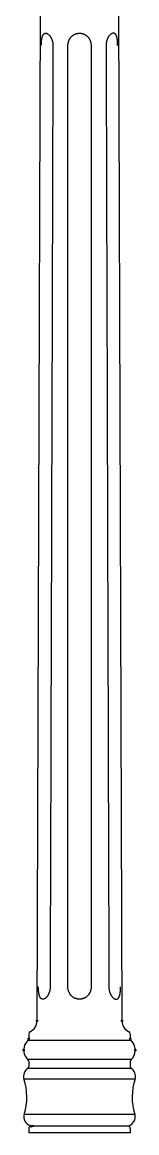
# Model space of a CAD drawing. Extents: x 0 to 170, y 0 to 429.
# Drawn here: x 59.5 to 71.7, y 227.6 to 345.7 of the extents above; entities that cross this region are included whole.
import ezdxf

# ---------------------------------------------------------------- set-up
doc = ezdxf.new("R2010")
doc.units = 0
doc.layers.add('LIVELLO_1', color=160, linetype='Continuous')

# ---------------------------------------------------------------- blocks, each defined once
blk = doc.blocks.new('AI9-BLK1')
at = {"layer": 'LIVELLO_1', "color": 7}
for p, q in [((-23.59, 25.05), (-23.23, 132.49)), ((-14.94, 132.49), (-14.58, 25.05)), ((-24.48, 23.66), (-24.48, 23.14)), ((-13.69, 23.66), (-13.69, 23.14)), ((-13.61, 22.95), (-24.56, 22.95)), ((-13.61, 20.92), (-24.56, 20.92)), ((-24.48, 20.74), (-24.48, 20.19)), ((-13.69, 20.74), (-13.69, 20.19)), ((-13.58, 19.99), (-24.59, 19.99)), ((-24.99, 18.88), (-13.18, 18.88)), ((-24.96, 15.11), (-13.21, 15.11)), ((-24.48, 13.59), (-24.48, 13.14)), ((-13.69, 13.14), (-24.48, 13.14)), ((-24.24, 13.83), (-23.92, 13.86)), ((-14.07, 13.86), (-24.1, 13.86)), ((-14.25, 13.86), (-23.92, 13.86)), ((-13.93, 13.83), (-14.25, 13.86)), ((-13.69, 13.59), (-13.69, 13.14))]:
    blk.add_line(p, q, dxfattribs=at)
for centre, radius in [((-23.59, 25.05), 0.0748), ((-13.69, 23.14), 0.0736), ((-25.02, 21.94), 0.0747), ((-13.15, 21.94), 0.0748), ((-24.24, 13.83), 0.0748), ((-24.1, 13.86), 0.0748)]:
    blk.add_circle(centre, radius, dxfattribs=at)
for centre, major_axis, ratio in [((-14.58, 25.05), (0.0752, 0), 0.985221), ((-24.48, 23.14), (0.0753, 0), 0.986366)]:
    blk.add_ellipse(centre, major_axis=major_axis, ratio=ratio, dxfattribs=at)
for points, knots in [([(-23.15, 128.72), (-23.15, 128.76), (-23.15, 128.81), (-23.14, 128.86), (-23.14, 128.91), (-23.14, 128.95), (-23.14, 129), (-23.13, 129.03), (-23.13, 129.06), (-23.13, 129.1), (-23.13, 129.13), (-23.13, 129.16), (-23.12, 129.2), (-23.12, 129.22), (-23.12, 129.24), (-23.12, 129.26), (-23.11, 129.29), (-23.11, 129.31), (-23.11, 129.33), (-23.1, 129.36), (-23.1, 129.38), (-23.1, 129.4), (-23.1, 129.42), (-23.09, 129.44), (-23.09, 129.47), (-23.08, 129.49), (-23.08, 129.51), (-23.07, 129.53), (-23.07, 129.55), (-23.07, 129.57), (-23.06, 129.59), (-23.05, 129.61), (-23.05, 129.63), (-23.04, 129.65), (-23.04, 129.67), (-23.03, 129.68), (-23.03, 129.7), (-23.02, 129.72), (-23.02, 129.73), (-23.01, 129.75), (-23, 129.76), (-23, 129.78), (-22.99, 129.79), (-22.98, 129.81), (-22.98, 129.82), (-22.97, 129.83), (-22.96, 129.85), (-22.95, 129.86), (-22.95, 129.87), (-22.94, 129.88), (-22.93, 129.89), (-22.92, 129.9), (-22.92, 129.91), (-22.91, 129.92), (-22.9, 129.93), (-22.89, 129.94), (-22.89, 129.95), (-22.88, 129.96), (-22.87, 129.96), (-22.86, 129.97), (-22.85, 129.98), (-22.84, 129.98), (-22.83, 129.99), (-22.83, 129.99), (-22.82, 130), (-22.81, 130), (-22.8, 130.01), (-22.79, 130.01), (-22.78, 130.01), (-22.77, 130.02), (-22.76, 130.02), (-22.75, 130.03), (-22.74, 130.03), (-22.73, 130.03), (-22.72, 130.03), (-22.71, 130.03), (-22.7, 130.03), (-22.69, 130.03), (-22.68, 130.03), (-22.67, 130.03), (-22.66, 130.03), (-22.65, 130.03), (-22.64, 130.03), (-22.63, 130.03), (-22.62, 130.03), (-22.61, 130.02), (-22.6, 130.02), (-22.59, 130.02), (-22.58, 130.01), (-22.57, 130.01), (-22.56, 130), (-22.55, 130), (-22.54, 130), (-22.52, 129.99), (-22.51, 129.99), (-22.5, 129.98), (-22.49, 129.97), (-22.48, 129.97), (-22.47, 129.96), (-22.46, 129.96), (-22.44, 129.95), (-22.43, 129.94), (-22.42, 129.93), (-22.41, 129.92), (-22.4, 129.91), (-22.39, 129.9), (-22.37, 129.89), (-22.36, 129.88), (-22.35, 129.87), (-22.34, 129.86), (-22.33, 129.85), (-22.31, 129.83), (-22.3, 129.82), (-22.29, 129.81), (-22.28, 129.8), (-22.26, 129.78), (-22.25, 129.77), (-22.24, 129.75), (-22.23, 129.73), (-22.22, 129.72), (-22.21, 129.7), (-22.19, 129.69), (-22.18, 129.67), (-22.17, 129.65), (-22.16, 129.63), (-22.14, 129.61), (-22.13, 129.59), (-22.12, 129.57), (-22.11, 129.55), (-22.1, 129.53), (-22.09, 129.51), (-22.08, 129.49), (-22.07, 129.47), (-22.06, 129.44), (-22.05, 129.42), (-22.04, 129.4), (-22.03, 129.38), (-22.02, 129.36), (-22.01, 129.33), (-22.01, 129.31), (-22, 129.29), (-21.99, 129.26), (-21.98, 129.24), (-21.98, 129.22), (-21.97, 129.2), (-21.96, 129.16), (-21.95, 129.13), (-21.95, 129.1), (-21.94, 129.07), (-21.93, 129.03), (-21.93, 129), (-21.92, 128.95), (-21.92, 128.91), (-21.91, 128.86), (-21.91, 128.81), (-21.91, 128.77), (-21.91, 128.72)], [0, 0, 0, 0, 1, 1, 1, 2, 2, 2, 3, 3, 3, 4, 4, 4, 5, 5, 5, 6, 6, 6, 7, 7, 7, 8, 8, 8, 9, 9, 9, 10, 10, 10, 11, 11, 11, 12, 12, 12, 13, 13, 13, 14, 14, 14, 15, 15, 15, 16, 16, 16, 17, 17, 17, 18, 18, 18, 19, 19, 19, 20, 20, 20, 21, 21, 21, 22, 22, 22, 23, 23, 23, 24, 24, 24, 25, 25, 25, 26, 26, 26, 27, 27, 27, 28, 28, 28, 29, 29, 29, 30, 30, 30, 31, 31, 31, 32, 32, 32, 33, 33, 33, 34, 34, 34, 35, 35, 35, 36, 36, 36, 37, 37, 37, 38, 38, 38, 39, 39, 39, 40, 40, 40, 41, 41, 41, 42, 42, 42, 43, 43, 43, 44, 44, 44, 45, 45, 45, 46, 46, 46, 47, 47, 47, 48, 48, 48, 49, 49, 49, 50, 50, 50, 51, 51, 51, 52, 52, 52, 52]), ([(-20.32, 128.72), (-20.32, 128.76), (-20.32, 128.81), (-20.32, 128.86), (-20.31, 128.9), (-20.3, 128.94), (-20.3, 128.98), (-20.29, 129.01), (-20.28, 129.04), (-20.27, 129.08), (-20.27, 129.11), (-20.26, 129.14), (-20.25, 129.17), (-20.24, 129.19), (-20.23, 129.21), (-20.22, 129.23), (-20.22, 129.25), (-20.21, 129.27), (-20.2, 129.3), (-20.19, 129.32), (-20.18, 129.34), (-20.16, 129.36), (-20.15, 129.38), (-20.14, 129.4), (-20.13, 129.43), (-20.12, 129.44), (-20.1, 129.47), (-20.09, 129.49), (-20.08, 129.51), (-20.06, 129.53), (-20.05, 129.55), (-20.03, 129.56), (-20.02, 129.58), (-20, 129.6), (-19.99, 129.62), (-19.97, 129.64), (-19.96, 129.65), (-19.94, 129.67), (-19.92, 129.69), (-19.91, 129.7), (-19.89, 129.72), (-19.87, 129.73), (-19.86, 129.75), (-19.84, 129.76), (-19.82, 129.78), (-19.8, 129.79), (-19.79, 129.8), (-19.77, 129.82), (-19.75, 129.83), (-19.73, 129.84), (-19.71, 129.85), (-19.69, 129.86), (-19.68, 129.87), (-19.66, 129.89), (-19.64, 129.89), (-19.62, 129.9), (-19.6, 129.91), (-19.58, 129.92), (-19.57, 129.93), (-19.55, 129.94), (-19.53, 129.94), (-19.51, 129.95), (-19.5, 129.96), (-19.48, 129.96), (-19.46, 129.97), (-19.45, 129.98), (-19.43, 129.98), (-19.4, 129.99), (-19.38, 129.99), (-19.36, 130), (-19.33, 130), (-19.31, 130.01), (-19.28, 130.01), (-19.25, 130.02), (-19.22, 130.03), (-19.19, 130.03), (-19.15, 130.03), (-19.12, 130.03), (-19.08, 130.03)], [0, 0, 0, 0, 1, 1, 1, 2, 2, 2, 3, 3, 3, 4, 4, 4, 5, 5, 5, 6, 6, 6, 7, 7, 7, 8, 8, 8, 9, 9, 9, 10, 10, 10, 11, 11, 11, 12, 12, 12, 13, 13, 13, 14, 14, 14, 15, 15, 15, 16, 16, 16, 17, 17, 17, 18, 18, 18, 19, 19, 19, 20, 20, 20, 21, 21, 21, 22, 22, 22, 23, 23, 23, 24, 24, 24, 25, 25, 25, 26, 26, 26, 26]), ([(-19.08, 130.03), (-19.05, 130.03), (-19.01, 130.03), (-18.98, 130.03), (-18.95, 130.03), (-18.92, 130.02), (-18.89, 130.01), (-18.86, 130.01), (-18.84, 130), (-18.81, 130), (-18.79, 129.99), (-18.77, 129.99), (-18.74, 129.98), (-18.72, 129.98), (-18.71, 129.97), (-18.69, 129.96), (-18.67, 129.96), (-18.66, 129.95), (-18.64, 129.94), (-18.62, 129.94), (-18.6, 129.93), (-18.58, 129.92), (-18.57, 129.91), (-18.55, 129.9), (-18.53, 129.89), (-18.51, 129.89), (-18.49, 129.88), (-18.48, 129.86), (-18.46, 129.85), (-18.44, 129.84), (-18.42, 129.83), (-18.41, 129.82), (-18.39, 129.8), (-18.37, 129.79), (-18.35, 129.78), (-18.33, 129.76), (-18.32, 129.75), (-18.3, 129.73), (-18.28, 129.72), (-18.26, 129.7), (-18.25, 129.69), (-18.23, 129.67), (-18.21, 129.65), (-18.2, 129.64), (-18.18, 129.62), (-18.17, 129.6), (-18.15, 129.58), (-18.14, 129.57), (-18.12, 129.55), (-18.11, 129.53), (-18.09, 129.51), (-18.08, 129.49), (-18.07, 129.47), (-18.05, 129.45), (-18.04, 129.43), (-18.03, 129.4), (-18.02, 129.38), (-18.01, 129.36), (-17.99, 129.34), (-17.98, 129.32), (-17.98, 129.3), (-17.96, 129.28), (-17.96, 129.25), (-17.95, 129.23), (-17.94, 129.21), (-17.93, 129.19), (-17.92, 129.17), (-17.91, 129.14), (-17.9, 129.11), (-17.89, 129.08), (-17.89, 129.04), (-17.88, 129.01), (-17.87, 128.98), (-17.87, 128.94), (-17.86, 128.9), (-17.86, 128.86), (-17.85, 128.81), (-17.85, 128.76), (-17.85, 128.72)], [0, 0, 0, 0, 1, 1, 1, 2, 2, 2, 3, 3, 3, 4, 4, 4, 5, 5, 5, 6, 6, 6, 7, 7, 7, 8, 8, 8, 9, 9, 9, 10, 10, 10, 11, 11, 11, 12, 12, 12, 13, 13, 13, 14, 14, 14, 15, 15, 15, 16, 16, 16, 17, 17, 17, 18, 18, 18, 19, 19, 19, 20, 20, 20, 21, 21, 21, 22, 22, 22, 23, 23, 23, 24, 24, 24, 25, 25, 25, 26, 26, 26, 26]), ([(-15.03, 128.72), (-15.03, 128.76), (-15.03, 128.81), (-15.03, 128.86), (-15.03, 128.91), (-15.03, 128.95), (-15.03, 129), (-15.04, 129.03), (-15.04, 129.06), (-15.04, 129.1), (-15.04, 129.13), (-15.04, 129.16), (-15.05, 129.2), (-15.05, 129.22), (-15.05, 129.24), (-15.05, 129.26), (-15.06, 129.29), (-15.06, 129.31), (-15.06, 129.33), (-15.06, 129.36), (-15.07, 129.38), (-15.07, 129.4), (-15.08, 129.42), (-15.08, 129.44), (-15.08, 129.47), (-15.09, 129.49), (-15.09, 129.51), (-15.09, 129.53), (-15.1, 129.55), (-15.11, 129.57), (-15.11, 129.59), (-15.11, 129.61), (-15.12, 129.63), (-15.12, 129.65), (-15.13, 129.67), (-15.14, 129.68), (-15.14, 129.7), (-15.15, 129.72), (-15.15, 129.73), (-15.16, 129.75), (-15.17, 129.76), (-15.17, 129.78), (-15.18, 129.79), (-15.19, 129.81), (-15.19, 129.82), (-15.2, 129.83), (-15.21, 129.85), (-15.22, 129.86), (-15.22, 129.87), (-15.23, 129.88), (-15.24, 129.89), (-15.24, 129.9), (-15.25, 129.91), (-15.26, 129.92), (-15.27, 129.93), (-15.28, 129.94), (-15.29, 129.95), (-15.29, 129.96), (-15.3, 129.96), (-15.31, 129.97), (-15.32, 129.98), (-15.33, 129.98), (-15.34, 129.99), (-15.34, 129.99), (-15.35, 130), (-15.36, 130), (-15.37, 130.01), (-15.38, 130.01), (-15.39, 130.01), (-15.4, 130.02), (-15.41, 130.02), (-15.42, 130.03), (-15.43, 130.03), (-15.44, 130.03), (-15.45, 130.03), (-15.46, 130.03), (-15.47, 130.03), (-15.48, 130.03), (-15.49, 130.03), (-15.5, 130.03), (-15.51, 130.03), (-15.52, 130.03), (-15.53, 130.03), (-15.54, 130.03), (-15.55, 130.03), (-15.56, 130.02), (-15.57, 130.02), (-15.58, 130.02), (-15.59, 130.01), (-15.6, 130.01), (-15.61, 130), (-15.62, 130), (-15.63, 130), (-15.65, 129.99), (-15.66, 129.99), (-15.67, 129.98), (-15.68, 129.97), (-15.69, 129.97), (-15.7, 129.96), (-15.71, 129.96), (-15.72, 129.95), (-15.73, 129.94), (-15.75, 129.93), (-15.76, 129.92), (-15.77, 129.91), (-15.79, 129.9), (-15.8, 129.89), (-15.81, 129.88), (-15.82, 129.87), (-15.83, 129.86), (-15.84, 129.85), (-15.86, 129.83), (-15.87, 129.82), (-15.88, 129.81), (-15.89, 129.8), (-15.91, 129.78), (-15.92, 129.76), (-15.93, 129.75), (-15.94, 129.73), (-15.96, 129.72), (-15.97, 129.7), (-15.98, 129.68), (-15.99, 129.67), (-16, 129.65), (-16.02, 129.63), (-16.03, 129.61), (-16.04, 129.59), (-16.05, 129.57), (-16.06, 129.55), (-16.07, 129.53), (-16.08, 129.51), (-16.09, 129.49), (-16.1, 129.47), (-16.11, 129.44), (-16.12, 129.42), (-16.13, 129.4), (-16.14, 129.38), (-16.15, 129.36), (-16.16, 129.33), (-16.16, 129.31), (-16.17, 129.29), (-16.18, 129.26), (-16.19, 129.24), (-16.19, 129.22), (-16.2, 129.19), (-16.21, 129.16), (-16.21, 129.13), (-16.22, 129.1), (-16.23, 129.06), (-16.23, 129.03), (-16.24, 129), (-16.25, 128.95), (-16.25, 128.91), (-16.26, 128.86), (-16.26, 128.81), (-16.26, 128.76), (-16.26, 128.72)], [0, 0, 0, 0, 1, 1, 1, 2, 2, 2, 3, 3, 3, 4, 4, 4, 5, 5, 5, 6, 6, 6, 7, 7, 7, 8, 8, 8, 9, 9, 9, 10, 10, 10, 11, 11, 11, 12, 12, 12, 13, 13, 13, 14, 14, 14, 15, 15, 15, 16, 16, 16, 17, 17, 17, 18, 18, 18, 19, 19, 19, 20, 20, 20, 21, 21, 21, 22, 22, 22, 23, 23, 23, 24, 24, 24, 25, 25, 25, 26, 26, 26, 27, 27, 27, 28, 28, 28, 29, 29, 29, 30, 30, 30, 31, 31, 31, 32, 32, 32, 33, 33, 33, 34, 34, 34, 35, 35, 35, 36, 36, 36, 37, 37, 37, 38, 38, 38, 39, 39, 39, 40, 40, 40, 41, 41, 41, 42, 42, 42, 43, 43, 43, 44, 44, 44, 45, 45, 45, 46, 46, 46, 47, 47, 47, 48, 48, 48, 49, 49, 49, 50, 50, 50, 51, 51, 51, 52, 52, 52, 52]), ([(-21.91, 128.72), (-21.96, 112.04), (-22.01, 95.36), (-22.06, 78.69), (-22.11, 62.01), (-22.16, 45.33), (-22.21, 28.66)], [0, 0, 0, 0, 1, 1, 1, 2, 2, 2, 2]), ([(-20.33, 28.66), (-20.33, 45.33), (-20.32, 62.01), (-20.32, 78.69), (-20.32, 95.36), (-20.32, 112.04), (-20.32, 128.72)], [0, 0, 0, 0, 1, 1, 1, 2, 2, 2, 2]), ([(-17.85, 128.72), (-17.85, 112.04), (-17.85, 95.36), (-17.85, 78.69), (-17.85, 62.01), (-17.84, 45.33), (-17.84, 28.66)], [0, 0, 0, 0, 1, 1, 1, 2, 2, 2, 2]), ([(-16.26, 128.72), (-16.21, 112.04), (-16.16, 95.36), (-16.11, 78.69), (-16.06, 62.01), (-16.01, 45.33), (-15.96, 28.66)], [0, 0, 0, 0, 1, 1, 1, 2, 2, 2, 2]), ([(-22.21, 28.66), (-22.21, 28.61), (-22.21, 28.56), (-22.21, 28.51), (-22.22, 28.46), (-22.22, 28.42), (-22.23, 28.38), (-22.23, 28.34), (-22.24, 28.31), (-22.25, 28.27), (-22.25, 28.24), (-22.26, 28.21), (-22.27, 28.17), (-22.28, 28.15), (-22.28, 28.13), (-22.29, 28.1), (-22.3, 28.08), (-22.31, 28.06), (-22.31, 28.04), (-22.32, 28.02), (-22.33, 27.99), (-22.34, 27.97), (-22.35, 27.95), (-22.36, 27.93), (-22.37, 27.9), (-22.38, 27.88), (-22.39, 27.86), (-22.4, 27.84), (-22.41, 27.82), (-22.42, 27.8), (-22.43, 27.78), (-22.44, 27.76), (-22.45, 27.74), (-22.46, 27.73), (-22.48, 27.71), (-22.49, 27.69), (-22.5, 27.67), (-22.51, 27.66), (-22.52, 27.64), (-22.53, 27.63), (-22.54, 27.61), (-22.56, 27.6), (-22.57, 27.58), (-22.58, 27.57), (-22.59, 27.56), (-22.6, 27.54), (-22.62, 27.53), (-22.63, 27.52), (-22.64, 27.51), (-22.65, 27.5), (-22.66, 27.49), (-22.67, 27.47), (-22.69, 27.47), (-22.7, 27.46), (-22.71, 27.44), (-22.72, 27.44), (-22.73, 27.43), (-22.74, 27.42), (-22.76, 27.42), (-22.77, 27.41), (-22.78, 27.4), (-22.79, 27.39), (-22.8, 27.39), (-22.81, 27.38), (-22.82, 27.38), (-22.83, 27.37), (-22.85, 27.37), (-22.86, 27.36), (-22.87, 27.36), (-22.88, 27.35), (-22.89, 27.35), (-22.9, 27.35), (-22.91, 27.35), (-22.92, 27.34), (-22.93, 27.34), (-22.94, 27.34), (-22.95, 27.34), (-22.96, 27.34), (-22.97, 27.34), (-22.98, 27.34), (-22.99, 27.34), (-23, 27.34), (-23.01, 27.34), (-23.02, 27.34), (-23.04, 27.34), (-23.04, 27.35), (-23.05, 27.35), (-23.06, 27.35), (-23.07, 27.35), (-23.08, 27.36), (-23.09, 27.36), (-23.1, 27.37), (-23.11, 27.37), (-23.12, 27.37), (-23.13, 27.38), (-23.14, 27.39), (-23.15, 27.39), (-23.16, 27.4), (-23.16, 27.4), (-23.17, 27.41), (-23.18, 27.42), (-23.19, 27.43), (-23.2, 27.44), (-23.2, 27.44), (-23.21, 27.46), (-23.22, 27.47), (-23.23, 27.47), (-23.24, 27.49), (-23.24, 27.5), (-23.25, 27.51), (-23.26, 27.52), (-23.27, 27.53), (-23.27, 27.55), (-23.28, 27.56), (-23.29, 27.57), (-23.3, 27.59), (-23.3, 27.6), (-23.31, 27.62), (-23.31, 27.63), (-23.32, 27.65), (-23.33, 27.67), (-23.33, 27.68), (-23.34, 27.7), (-23.34, 27.72), (-23.35, 27.74), (-23.35, 27.76), (-23.36, 27.77), (-23.36, 27.79), (-23.37, 27.81), (-23.38, 27.84), (-23.38, 27.86), (-23.38, 27.88), (-23.39, 27.9), (-23.39, 27.92), (-23.4, 27.94), (-23.4, 27.97), (-23.4, 27.99), (-23.41, 28.01), (-23.41, 28.03), (-23.41, 28.05), (-23.42, 28.08), (-23.42, 28.1), (-23.42, 28.12), (-23.43, 28.14), (-23.43, 28.17), (-23.43, 28.2), (-23.43, 28.24), (-23.43, 28.27), (-23.44, 28.3), (-23.44, 28.34), (-23.44, 28.37), (-23.44, 28.42), (-23.45, 28.46), (-23.45, 28.51), (-23.45, 28.56), (-23.45, 28.6), (-23.45, 28.66)], [0, 0, 0, 0, 1, 1, 1, 2, 2, 2, 3, 3, 3, 4, 4, 4, 5, 5, 5, 6, 6, 6, 7, 7, 7, 8, 8, 8, 9, 9, 9, 10, 10, 10, 11, 11, 11, 12, 12, 12, 13, 13, 13, 14, 14, 14, 15, 15, 15, 16, 16, 16, 17, 17, 17, 18, 18, 18, 19, 19, 19, 20, 20, 20, 21, 21, 21, 22, 22, 22, 23, 23, 23, 24, 24, 24, 25, 25, 25, 26, 26, 26, 27, 27, 27, 28, 28, 28, 29, 29, 29, 30, 30, 30, 31, 31, 31, 32, 32, 32, 33, 33, 33, 34, 34, 34, 35, 35, 35, 36, 36, 36, 37, 37, 37, 38, 38, 38, 39, 39, 39, 40, 40, 40, 41, 41, 41, 42, 42, 42, 43, 43, 43, 44, 44, 44, 45, 45, 45, 46, 46, 46, 47, 47, 47, 48, 48, 48, 49, 49, 49, 50, 50, 50, 51, 51, 51, 52, 52, 52, 52]), ([(-19.08, 27.34), (-19.12, 27.34), (-19.16, 27.34), (-19.2, 27.34), (-19.23, 27.35), (-19.27, 27.35), (-19.3, 27.36), (-19.33, 27.36), (-19.35, 27.37), (-19.38, 27.37), (-19.4, 27.38), (-19.43, 27.39), (-19.45, 27.4), (-19.47, 27.4), (-19.49, 27.41), (-19.51, 27.42), (-19.53, 27.42), (-19.55, 27.43), (-19.56, 27.44), (-19.58, 27.45), (-19.6, 27.46), (-19.62, 27.47), (-19.64, 27.48), (-19.66, 27.49), (-19.68, 27.5), (-19.7, 27.51), (-19.72, 27.52), (-19.74, 27.53), (-19.76, 27.55), (-19.78, 27.56), (-19.8, 27.57), (-19.82, 27.59), (-19.84, 27.6), (-19.86, 27.62), (-19.87, 27.64), (-19.89, 27.65), (-19.91, 27.67), (-19.93, 27.68), (-19.95, 27.7), (-19.97, 27.72), (-19.98, 27.74), (-20, 27.76), (-20.02, 27.78), (-20.03, 27.8), (-20.05, 27.82), (-20.06, 27.84), (-20.08, 27.86), (-20.09, 27.88), (-20.11, 27.91), (-20.12, 27.93), (-20.14, 27.95), (-20.15, 27.97), (-20.16, 27.99), (-20.17, 28.02), (-20.18, 28.04), (-20.2, 28.06), (-20.2, 28.08), (-20.22, 28.11), (-20.22, 28.13), (-20.23, 28.15), (-20.24, 28.17), (-20.25, 28.21), (-20.26, 28.24), (-20.27, 28.27), (-20.28, 28.31), (-20.29, 28.34), (-20.3, 28.37), (-20.31, 28.42), (-20.32, 28.46), (-20.32, 28.51), (-20.32, 28.56), (-20.33, 28.6), (-20.33, 28.66)], [0, 0, 0, 0, 1, 1, 1, 2, 2, 2, 3, 3, 3, 4, 4, 4, 5, 5, 5, 6, 6, 6, 7, 7, 7, 8, 8, 8, 9, 9, 9, 10, 10, 10, 11, 11, 11, 12, 12, 12, 13, 13, 13, 14, 14, 14, 15, 15, 15, 16, 16, 16, 17, 17, 17, 18, 18, 18, 19, 19, 19, 20, 20, 20, 21, 21, 21, 22, 22, 22, 23, 23, 23, 24, 24, 24, 24]), ([(-17.84, 28.66), (-17.84, 28.6), (-17.85, 28.56), (-17.85, 28.51), (-17.86, 28.46), (-17.86, 28.42), (-17.87, 28.37), (-17.88, 28.34), (-17.89, 28.31), (-17.9, 28.27), (-17.91, 28.24), (-17.92, 28.21), (-17.93, 28.17), (-17.94, 28.15), (-17.95, 28.13), (-17.96, 28.1), (-17.96, 28.08), (-17.98, 28.06), (-17.99, 28.04), (-18, 28.02), (-18.01, 27.99), (-18.02, 27.97), (-18.04, 27.95), (-18.05, 27.93), (-18.06, 27.9), (-18.08, 27.88), (-18.09, 27.86), (-18.11, 27.84), (-18.12, 27.82), (-18.14, 27.8), (-18.16, 27.78), (-18.17, 27.76), (-18.19, 27.74), (-18.21, 27.72), (-18.23, 27.7), (-18.24, 27.68), (-18.26, 27.67), (-18.28, 27.65), (-18.3, 27.63), (-18.32, 27.62), (-18.34, 27.6), (-18.35, 27.59), (-18.37, 27.57), (-18.39, 27.56), (-18.41, 27.55), (-18.43, 27.53), (-18.45, 27.52), (-18.47, 27.51), (-18.49, 27.5), (-18.51, 27.49), (-18.53, 27.48), (-18.55, 27.47), (-18.57, 27.46), (-18.59, 27.45), (-18.61, 27.44), (-18.62, 27.43), (-18.64, 27.42), (-18.66, 27.42), (-18.68, 27.41), (-18.7, 27.4), (-18.72, 27.4), (-18.74, 27.39), (-18.77, 27.38), (-18.79, 27.37), (-18.82, 27.37), (-18.85, 27.36), (-18.87, 27.36), (-18.9, 27.35), (-18.94, 27.35), (-18.97, 27.34), (-19.01, 27.34), (-19.05, 27.34), (-19.08, 27.34)], [0, 0, 0, 0, 1, 1, 1, 2, 2, 2, 3, 3, 3, 4, 4, 4, 5, 5, 5, 6, 6, 6, 7, 7, 7, 8, 8, 8, 9, 9, 9, 10, 10, 10, 11, 11, 11, 12, 12, 12, 13, 13, 13, 14, 14, 14, 15, 15, 15, 16, 16, 16, 17, 17, 17, 18, 18, 18, 19, 19, 19, 20, 20, 20, 21, 21, 21, 22, 22, 22, 23, 23, 23, 24, 24, 24, 24]), ([(-15.96, 28.66), (-15.96, 28.61), (-15.96, 28.56), (-15.96, 28.51), (-15.95, 28.46), (-15.95, 28.42), (-15.94, 28.38), (-15.94, 28.34), (-15.93, 28.31), (-15.92, 28.27), (-15.91, 28.24), (-15.91, 28.21), (-15.9, 28.17), (-15.89, 28.15), (-15.89, 28.13), (-15.88, 28.11), (-15.87, 28.08), (-15.86, 28.06), (-15.86, 28.04), (-15.85, 28.02), (-15.84, 27.99), (-15.83, 27.97), (-15.82, 27.95), (-15.81, 27.93), (-15.8, 27.91), (-15.79, 27.88), (-15.78, 27.86), (-15.77, 27.84), (-15.76, 27.82), (-15.75, 27.8), (-15.74, 27.78), (-15.73, 27.76), (-15.72, 27.74), (-15.71, 27.73), (-15.7, 27.71), (-15.68, 27.69), (-15.67, 27.67), (-15.66, 27.66), (-15.65, 27.64), (-15.64, 27.63), (-15.63, 27.61), (-15.62, 27.6), (-15.6, 27.58), (-15.59, 27.57), (-15.58, 27.56), (-15.57, 27.55), (-15.56, 27.53), (-15.54, 27.52), (-15.53, 27.51), (-15.52, 27.5), (-15.51, 27.49), (-15.5, 27.48), (-15.49, 27.47), (-15.47, 27.46), (-15.46, 27.44), (-15.45, 27.44), (-15.44, 27.43), (-15.42, 27.42), (-15.41, 27.42), (-15.4, 27.41), (-15.39, 27.4), (-15.38, 27.39), (-15.37, 27.39), (-15.36, 27.38), (-15.35, 27.38), (-15.34, 27.37), (-15.32, 27.37), (-15.31, 27.36), (-15.3, 27.36), (-15.29, 27.35), (-15.28, 27.35), (-15.27, 27.35), (-15.26, 27.35), (-15.25, 27.34), (-15.24, 27.34), (-15.23, 27.34), (-15.22, 27.34), (-15.21, 27.34), (-15.2, 27.34), (-15.19, 27.34), (-15.17, 27.34), (-15.17, 27.34), (-15.16, 27.34), (-15.14, 27.34), (-15.14, 27.34), (-15.12, 27.35), (-15.12, 27.35), (-15.11, 27.35), (-15.1, 27.35), (-15.09, 27.36), (-15.08, 27.36), (-15.07, 27.37), (-15.06, 27.37), (-15.05, 27.37), (-15.04, 27.38), (-15.03, 27.39), (-15.03, 27.39), (-15.02, 27.4), (-15.01, 27.4), (-15, 27.41), (-14.99, 27.42), (-14.98, 27.43), (-14.98, 27.44), (-14.97, 27.44), (-14.96, 27.46), (-14.95, 27.47), (-14.94, 27.47), (-14.93, 27.49), (-14.93, 27.5), (-14.92, 27.51), (-14.91, 27.52), (-14.9, 27.53), (-14.9, 27.55), (-14.89, 27.56), (-14.88, 27.57), (-14.87, 27.59), (-14.87, 27.6), (-14.86, 27.62), (-14.86, 27.63), (-14.85, 27.65), (-14.85, 27.67), (-14.84, 27.68), (-14.83, 27.7), (-14.82, 27.72), (-14.82, 27.74), (-14.81, 27.76), (-14.81, 27.77), (-14.8, 27.79), (-14.8, 27.81), (-14.8, 27.84), (-14.79, 27.86), (-14.78, 27.88), (-14.78, 27.9), (-14.78, 27.92), (-14.77, 27.94), (-14.77, 27.97), (-14.76, 27.99), (-14.76, 28.01), (-14.76, 28.03), (-14.76, 28.06), (-14.75, 28.08), (-14.75, 28.1), (-14.75, 28.12), (-14.75, 28.15), (-14.74, 28.17), (-14.74, 28.2), (-14.74, 28.24), (-14.74, 28.27), (-14.73, 28.3), (-14.73, 28.34), (-14.73, 28.37), (-14.73, 28.42), (-14.73, 28.46), (-14.72, 28.51), (-14.72, 28.56), (-14.72, 28.6), (-14.72, 28.66)], [0, 0, 0, 0, 1, 1, 1, 2, 2, 2, 3, 3, 3, 4, 4, 4, 5, 5, 5, 6, 6, 6, 7, 7, 7, 8, 8, 8, 9, 9, 9, 10, 10, 10, 11, 11, 11, 12, 12, 12, 13, 13, 13, 14, 14, 14, 15, 15, 15, 16, 16, 16, 17, 17, 17, 18, 18, 18, 19, 19, 19, 20, 20, 20, 21, 21, 21, 22, 22, 22, 23, 23, 23, 24, 24, 24, 25, 25, 25, 26, 26, 26, 27, 27, 27, 28, 28, 28, 29, 29, 29, 30, 30, 30, 31, 31, 31, 32, 32, 32, 33, 33, 33, 34, 34, 34, 35, 35, 35, 36, 36, 36, 37, 37, 37, 38, 38, 38, 39, 39, 39, 40, 40, 40, 41, 41, 41, 42, 42, 42, 43, 43, 43, 44, 44, 44, 45, 45, 45, 46, 46, 46, 47, 47, 47, 48, 48, 48, 49, 49, 49, 50, 50, 50, 51, 51, 51, 52, 52, 52, 52]), ([(-24.56, 22.95), (-25.12, 22.45), (-25.18, 21.6), (-24.68, 21.03), (-24.64, 20.99), (-24.6, 20.95), (-24.56, 20.92)], [0, 0, 0, 0, 1, 1, 1, 2, 2, 2, 2]), ([(-13.61, 20.92), (-13.05, 21.42), (-13, 22.28), (-13.49, 22.84), (-13.53, 22.88), (-13.57, 22.92), (-13.61, 22.95)], [0, 0, 0, 0, 1, 1, 1, 2, 2, 2, 2]), ([(-24.96, 15.11), (-25.12, 14.6), (-24.83, 14.06), (-24.32, 13.9), (-24.25, 13.88), (-24.18, 13.87), (-24.1, 13.86)], [0, 0, 0, 0, 1, 1, 1, 2, 2, 2, 2]), ([(-14.07, 13.86), (-13.53, 13.9), (-13.13, 14.36), (-13.17, 14.89), (-13.17, 14.97), (-13.19, 15.04), (-13.21, 15.11)], [0, 0, 0, 0, 1, 1, 1, 2, 2, 2, 2])]:
    blk.add_open_spline(points, degree=3, knots=knots, dxfattribs=at)
for points in [[(-24.34, 23.88), (-23.89, 24.09), (-23.59, 24.54), (-23.59, 25.05)], [(-14.58, 25.05), (-14.58, 24.54), (-14.28, 24.09), (-13.83, 23.88)], [(-24.34, 23.88), (-24.43, 23.84), (-24.48, 23.76), (-24.48, 23.66)], [(-13.69, 23.66), (-13.69, 23.76), (-13.74, 23.84), (-13.83, 23.88)], [(-24.56, 22.95), (-24.51, 23), (-24.48, 23.07), (-24.48, 23.14)], [(-13.69, 23.14), (-13.69, 23.07), (-13.66, 23), (-13.61, 22.95)], [(-24.59, 19.99), (-24.52, 20.03), (-24.48, 20.11), (-24.48, 20.19)], [(-24.48, 20.74), (-24.48, 20.81), (-24.51, 20.87), (-24.56, 20.92)], [(-13.61, 20.92), (-13.66, 20.87), (-13.69, 20.81), (-13.69, 20.74)], [(-13.69, 20.19), (-13.69, 20.11), (-13.65, 20.03), (-13.58, 19.99)], [(-24.59, 19.99), (-24.96, 19.75), (-25.12, 19.29), (-24.99, 18.88)], [(-13.18, 18.88), (-13.05, 19.29), (-13.21, 19.75), (-13.58, 19.99)], [(-24.96, 15.11), (-24.58, 16.34), (-24.59, 17.65), (-24.99, 18.88)], [(-13.18, 18.88), (-13.58, 17.65), (-13.59, 16.34), (-13.21, 15.11)], [(-24.24, 13.83), (-24.37, 13.83), (-24.48, 13.73), (-24.48, 13.59)], [(-13.69, 13.59), (-13.69, 13.73), (-13.8, 13.83), (-13.93, 13.83)]]:
    blk.add_open_spline(points, degree=3, dxfattribs=at)

msp = doc.modelspace()

# ---------------------------------------------------------------- block references
at = {"layer": 'LIVELLO_1', "color": 7}
msp.add_blockref('AI9-BLK1', (84.67993, 214.486391), dxfattribs=at)

doc.saveas('drawing.dxf')
